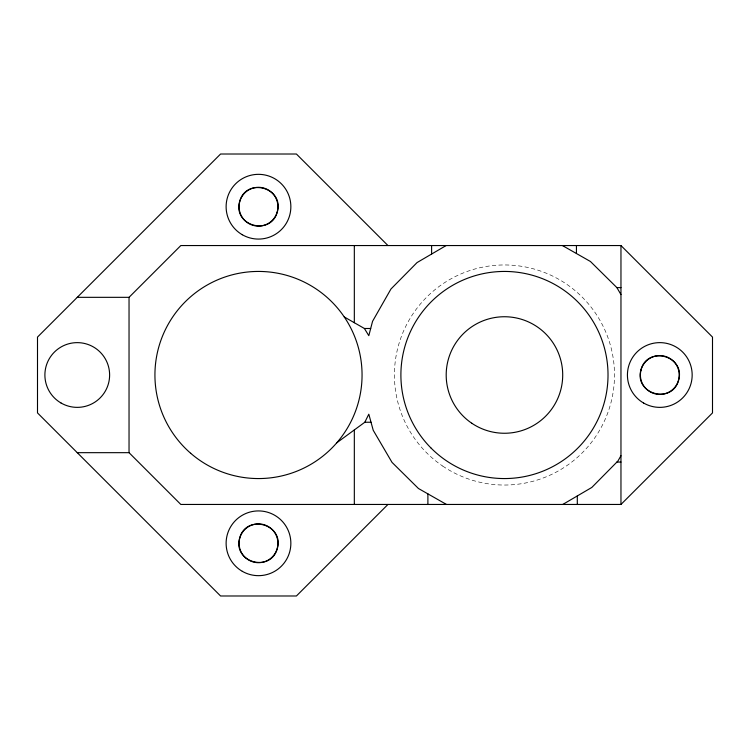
<?xml version="1.0" encoding="UTF-8"?>
<svg xmlns="http://www.w3.org/2000/svg" width="750" height="750" viewBox="0 0 750 750"><rect width="100%" height="100%" fill="white"/><g stroke="black" fill="none" stroke-linecap="round" stroke-linejoin="round"><path stroke-width="0.56" stroke-dasharray="3.75 2.81" d="M442.669 466.05A110.034 110.034 0 0 0 614.203 382.987A110.034 110.034 0 0 0 456.497 275.963A110.034 110.034 0 0 0 442.669 466.05"/><path stroke-width="1.12" d="M336.759 442.809L364.819 422.241L368.812 414.188L373.228 430.294L392.016 462.375L418.453 488.503L446.484 504.45M620.962 455.709L617.953 460.997L591.825 487.444L562.772 504.45M77.259 297.328L129.037 297.328L180.816 245.55L620.962 245.55L712.5 337.087L712.5 412.913L620.962 504.45L180.816 504.45L129.037 452.672L77.259 452.672M387.947 504.45L296.409 595.988L220.575 595.988L37.5 412.913L37.5 337.087L220.575 154.012L296.409 154.012L387.947 245.55M446.137 245.55L417.075 262.556L390.956 289.003L372.562 321.309L368.812 335.672L364.406 328.491L344.25 316.941M562.425 245.55L590.447 261.497L616.894 287.625L620.962 287.625M364.406 328.491L370.688 328.491M364.809 422.241L371.016 422.241M616.894 462.066L620.962 462.066M616.894 287.625L620.962 294.572M620.962 245.55L620.962 504.45M577.303 495.947L577.303 504.45M576.441 245.55L576.441 253.519M431.606 245.55L431.606 254.053M427.894 493.875L427.894 504.45M354.328 245.55L354.328 322.716M354.328 429.938L354.328 504.45M129.037 297.328L129.037 452.672M239.597 201.647C232.828 226.097 271.012 236.344 277.387 211.772C284.156 187.322 245.963 177.075 239.597 201.647M239.597 538.228C232.828 562.678 271.012 572.925 277.387 548.353C284.156 523.903 245.963 513.656 239.597 538.228M640.903 369.938C634.134 394.387 672.328 404.634 678.694 380.062C685.462 355.613 647.269 345.366 640.903 369.938M471.741 423.206A58.256 58.256 0 0 0 562.556 379.228A58.256 58.256 0 0 0 479.062 322.566A58.256 58.256 0 0 0 471.741 423.206M190.678 453.272A103.566 103.566 0 0 0 360.188 394.594A103.566 103.566 0 0 0 224.606 277.134A103.566 103.566 0 0 0 190.678 453.272M431.222 448.228A103.566 103.566 0 0 0 604.491 401.803A103.566 103.566 0 0 0 477.647 274.969A103.566 103.566 0 0 0 431.222 448.228M643.612 403.031A32.363 32.363 0 0 0 692.166 375A32.363 32.363 0 0 0 643.612 346.969A32.363 32.363 0 0 0 643.612 403.031M646.8 389.428A19.416 19.416 0 0 0 678.787 379.041A19.416 19.416 0 0 0 653.803 356.531A19.416 19.416 0 0 0 646.8 389.428M242.306 571.322A32.363 32.363 0 0 0 290.859 543.291A32.363 32.363 0 0 0 242.306 515.259A32.363 32.363 0 0 0 242.306 571.322M245.494 557.719A19.416 19.416 0 0 0 277.481 547.331A19.416 19.416 0 0 0 252.497 524.822A19.416 19.416 0 0 0 245.494 557.719M242.306 234.741A32.363 32.363 0 0 0 290.859 206.709A32.363 32.363 0 0 0 242.306 178.678A32.363 32.363 0 0 0 242.306 234.741M245.494 221.137A19.416 19.416 0 0 0 277.481 210.75A19.416 19.416 0 0 0 252.497 188.241A19.416 19.416 0 0 0 245.494 221.137M61.078 403.031A32.363 32.363 0 0 0 109.622 375A32.363 32.363 0 0 0 61.078 346.969A32.363 32.363 0 0 0 61.078 403.031"/></g></svg>
